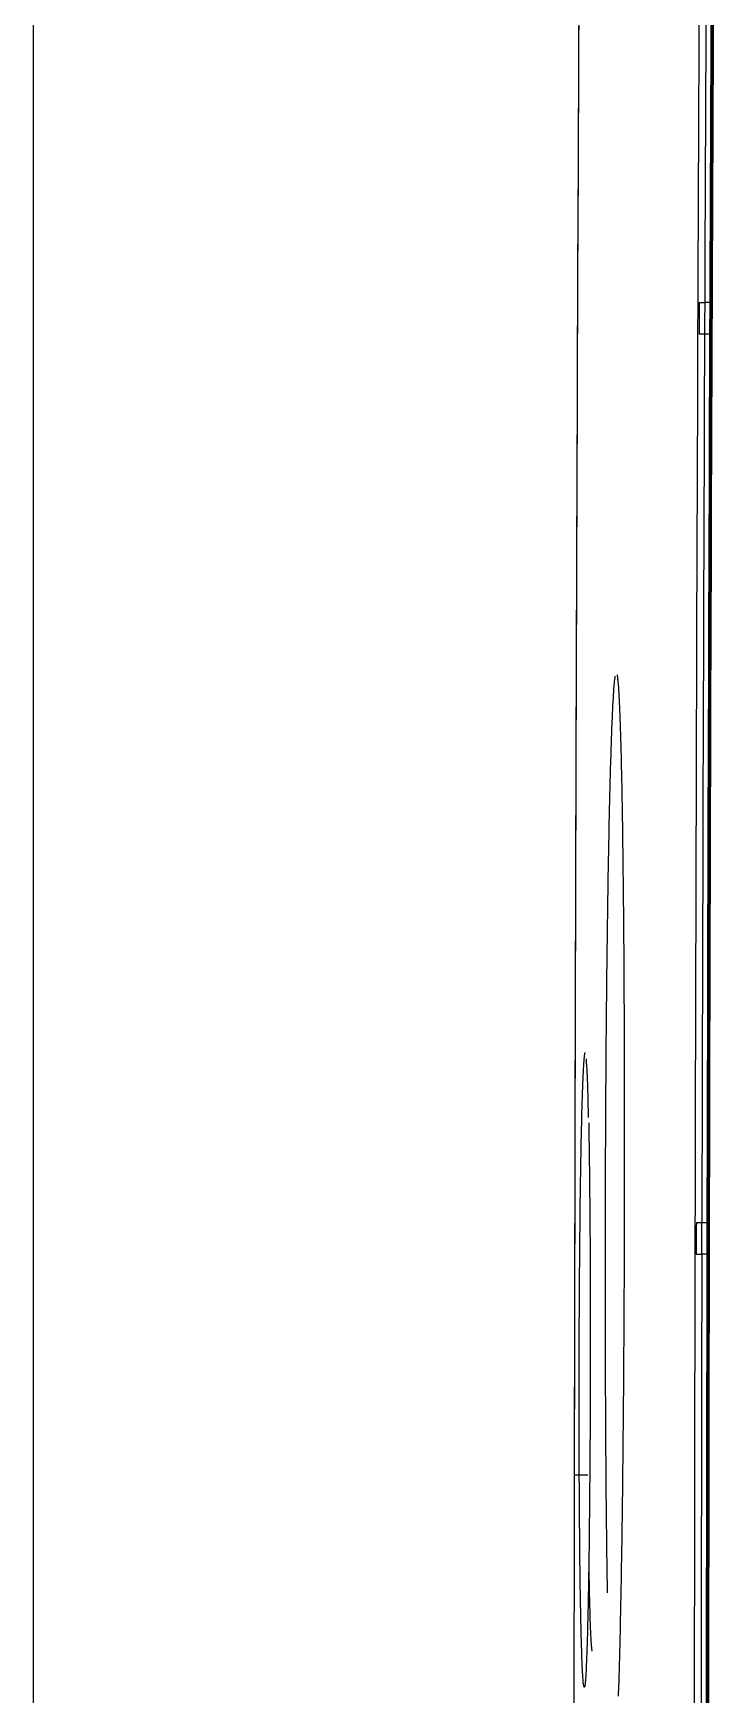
# Model space of a CAD drawing. Extents: x 58467 to 79089, y -33726 to -17391.
# Drawn here: x 70630.19 to 70632.47, y -20388.25 to -20382.7 of the extents above; entities that cross this region are included whole.
import ezdxf

# ---------------------------------------------------------------- set-up
doc = ezdxf.new("R2010")
doc.units = 0
doc.header["$LTSCALE"] = 100
doc.layers.add('PROSISTEM Güney TÜRKOĞLU', color=7, linetype='Continuous')

# ---------------------------------------------------------------- blocks, each defined once
blk = doc.blocks.new('A$C689D2506')
at = {"layer": 'PROSISTEM Güney TÜRKOĞLU', "color": 30, "linetype": 'Continuous'}
for p, q in [((13.49, 6.7238), (13.49, 6.7041)), ((13.49, 6.6833), (13.49, 6.7041)), ((13.61, 6.7233), (13.61, 6.7036)), ((13.61, 6.7036), (13.61, 6.6828)), ((16.99, 6.713), (16.99, 6.6921)), ((17.11, 6.7128), (17.11, 6.6918)), ((16.99, 6.6921), (16.99, 6.6723)), ((17.11, 6.6721), (17.11, 6.6918)), ((17.9507, 6.2596), (17.9507, 6.2076)), ((17.9627, 6.2077), (17.9785, 6.2075))]:
    blk.add_line(p, q, dxfattribs=at)
for points in [[(14.9053, 6.3704), (14.9077, 6.3709), (14.9105, 6.3714), (14.9136, 6.3719), (14.9171, 6.3723), (14.9211, 6.3728), (14.9254, 6.3733), (14.9301, 6.3738), (14.9351, 6.3742), (14.9406, 6.3747), (14.9464, 6.3752), (14.9526, 6.3756), (14.9592, 6.3761), (14.9662, 6.3765), (14.9735, 6.377), (14.9812, 6.3774), (14.9892, 6.3779), (14.9977, 6.3783), (15.0065, 6.3788), (15.0156, 6.3792), (15.0252, 6.3796), (15.0351, 6.3801), (15.0454, 6.3805), (15.0561, 6.3809), (15.0671, 6.3813), (15.0785, 6.3817), (15.0903, 6.3822), (15.1025, 6.3826), (15.115, 6.383), (15.1279, 6.3834), (15.1412, 6.3838), (15.1548, 6.3842), (15.1688, 6.3846), (15.1831, 6.3849), (15.1977, 6.3853), (15.2127, 6.3857), (15.2281, 6.3861), (15.2437, 6.3864), (15.2597, 6.3868), (15.276, 6.3872), (15.2926, 6.3875), (15.3095, 6.3879), (15.3267, 6.3882), (15.3442, 6.3886), (15.362, 6.3889), (15.3801, 6.3892), (15.3985, 6.3895), (15.4172, 6.3899), (15.4361, 6.3902), (15.4553, 6.3905), (15.4748, 6.3908), (15.4946, 6.3911), (15.5146, 6.3914), (15.5349, 6.3916), (15.5555, 6.3919), (15.5764, 6.3922), (15.5975, 6.3925), (15.6189, 6.3927), (15.6406, 6.393), (15.6625, 6.3932), (15.6847, 6.3935), (15.7071, 6.3937), (15.7297, 6.3939), (15.7526, 6.3942), (15.7757, 6.3944), (15.7991, 6.3946), (15.8226, 6.3948), (15.8464, 6.395), (15.8704, 6.3952), (15.8945, 6.3954), (15.9189, 6.3956), (15.9434, 6.3958), (15.9682, 6.3959), (15.9931, 6.3961), (16.0181, 6.3963), (16.0434, 6.3964), (16.0688, 6.3966), (16.0943, 6.3967), (16.1201, 6.3969), (16.1459, 6.397), (16.1719, 6.3971), (16.198, 6.3972), (16.2243, 6.3973), (16.2508, 6.3974), (16.2774, 6.3975), (16.3042, 6.3976), (16.3311, 6.3977), (16.3581, 6.3978), (16.3852, 6.3979), (16.4125, 6.3979), (16.4399, 6.398), (16.4673, 6.3981), (16.4949, 6.3981), (16.5226, 6.3981), (16.5503, 6.3982), (16.5781, 6.3982), (16.606, 6.3982), (16.634, 6.3982), (16.662, 6.3982), (16.6901, 6.3983), (16.7182, 6.3982), (16.7463, 6.3982), (16.7745, 6.3982), (16.8027, 6.3982), (16.8309, 6.3982), (16.8591, 6.3981), (16.8873, 6.3981), (16.9155, 6.398), (16.9437, 6.398), (16.9719, 6.3979), (17.0002, 6.3979), (17.0285, 6.3978), (17.0568, 6.3977), (17.0852, 6.3976), (17.1135, 6.3975), (17.1418, 6.3974), (17.1701, 6.3973), (17.1983, 6.3972), (17.2265, 6.3971), (17.2547, 6.397), (17.2827, 6.3968), (17.3107, 6.3967), (17.3385, 6.3965), (17.3662, 6.3964), (17.3939, 6.3962), (17.4214, 6.3961), (17.4488, 6.3959), (17.476, 6.3957), (17.5032, 6.3956), (17.5303, 6.3954), (17.5572, 6.3952), (17.5841, 6.395), (17.6108, 6.3948), (17.6374, 6.3946), (17.6639, 6.3944), (17.6903, 6.3941), (17.7166, 6.3939), (17.7428, 6.3937), (17.7689, 6.3935), (17.7948, 6.3932), (17.8206, 6.393), (17.8462, 6.3927), (17.8717, 6.3924), (17.897, 6.3922), (17.9221, 6.3919), (17.947, 6.3916), (17.9717, 6.3913), (17.9962, 6.3911), (18.0205, 6.3908), (18.0445, 6.3905), (18.0683, 6.3902), (18.0918, 6.3899), (18.1151, 6.3895), (18.1382, 6.3892), (18.161, 6.3889), (18.1836, 6.3886), (18.206, 6.3883), (18.2281, 6.3879), (18.2501, 6.3876), (18.2718, 6.3872), (18.2932, 6.3869), (18.3145, 6.3865), (18.3355, 6.3862), (18.3562, 6.3858), (18.3768, 6.3854), (18.3971, 6.3851), (18.4171, 6.3847), (18.4369, 6.3843), (18.4563, 6.3839), (18.4754, 6.3835), (18.4942, 6.3831), (18.5127, 6.3827), (18.5308, 6.3823), (18.5486, 6.3819), (18.5662, 6.3815), (18.5834, 6.3811), (18.6002, 6.3807), (18.6168, 6.3803), (18.633, 6.3798), (18.649, 6.3794), (18.6646, 6.379), (18.6799, 6.3786), (18.6948, 6.3781), (18.7095, 6.3777), (18.7239, 6.3772), (18.7379, 6.3768), (18.7516, 6.3764), (18.765, 6.3759), (18.778, 6.3754), (18.7907, 6.375)], [(18.3975, 6.3344), (18.3778, 6.3341), (18.3578, 6.3338), (18.3375, 6.3335), (18.317, 6.3332), (18.2963, 6.3329), (18.2753, 6.3326), (18.2541, 6.3323), (18.2326, 6.332), (18.211, 6.3318), (18.1891, 6.3315), (18.167, 6.3312), (18.1448, 6.331), (18.1223, 6.3307), (18.0997, 6.3305), (18.0769, 6.3303), (18.0539, 6.3301), (18.0307, 6.3298), (18.0074, 6.3296), (17.9839, 6.3294), (17.9602, 6.3292), (17.9364, 6.329), (17.9124, 6.3288), (17.8882, 6.3286), (17.8638, 6.3285), (17.8393, 6.3283), (17.8146, 6.3281), (17.7897, 6.328), (17.7646, 6.3278), (17.7394, 6.3277), (17.714, 6.3275), (17.6884, 6.3274), (17.6627, 6.3273), (17.6368, 6.3272), (17.6108, 6.327), (17.5847, 6.3269), (17.5584, 6.3268), (17.532, 6.3268), (17.5056, 6.3267), (17.479, 6.3266), (17.4524, 6.3265), (17.4257, 6.3264), (17.399, 6.3264), (17.3722, 6.3263), (17.3454, 6.3263), (17.3186, 6.3263), (17.2917, 6.3262), (17.2647, 6.3262), (17.2377, 6.3262), (17.2107, 6.3262), (17.1836, 6.3262), (17.1564, 6.3262), (17.1292, 6.3262), (17.1019, 6.3262), (17.0745, 6.3262), (17.0471, 6.3262), (17.0197, 6.3263), (16.9922, 6.3263), (16.9646, 6.3264), (16.937, 6.3264), (16.9094, 6.3265), (16.8818, 6.3266), (16.8543, 6.3267), (16.8268, 6.3267), (16.7993, 6.3268), (16.7719, 6.3269), (16.7445, 6.327), (16.7172, 6.3271), (16.69, 6.3273), (16.6628, 6.3274), (16.6357, 6.3275), (16.6086, 6.3277), (16.5816, 6.3278), (16.5547, 6.328), (16.5278, 6.3281), (16.5011, 6.3283), (16.4744, 6.3285), (16.4478, 6.3286), (16.4213, 6.3288), (16.3948, 6.329), (16.3685, 6.3292), (16.3423, 6.3294), (16.3161, 6.3296), (16.2901, 6.3298), (16.2642, 6.33), (16.2384, 6.3303), (16.2127, 6.3305), (16.1871, 6.3307), (16.1616, 6.331), (16.1363, 6.3312), (16.1112, 6.3315), (16.0862, 6.3318), (16.0614, 6.332), (16.0369, 6.3323), (16.0125, 6.3326), (15.9882, 6.3329), (15.9642, 6.3332), (15.9403, 6.3335), (15.9167, 6.3338), (15.8932, 6.3341), (15.8699, 6.3344), (15.8467, 6.3347), (15.8238, 6.335), (15.801, 6.3353), (15.7784, 6.3357), (15.756, 6.336), (15.7338, 6.3364), (15.7117, 6.3367), (15.6899, 6.3371), (15.6682, 6.3374), (15.6468, 6.3378), (15.6257, 6.3382), (15.6047, 6.3385), (15.584, 6.3389), (15.5636, 6.3393), (15.5435, 6.3397), (15.5236, 6.3401), (15.504, 6.3405), (15.4848, 6.3408), (15.4658, 6.3412), (15.447, 6.3416), (15.4286, 6.3421), (15.4104, 6.3425), (15.3925, 6.3429), (15.3749, 6.3433), (15.3575, 6.3437), (15.3405, 6.3441), (15.3237, 6.3446), (15.3071, 6.345), (15.2909, 6.3454), (15.2749, 6.3459), (15.2593, 6.3463), (15.2439, 6.3467), (15.2287, 6.3472), (15.2139, 6.3476), (15.1994, 6.3481), (15.1853, 6.3486), (15.1714, 6.349), (15.1579, 6.3495), (15.1446, 6.3499), (15.1318, 6.3504), (15.1192, 6.3509), (15.107, 6.3513), (15.0951, 6.3518), (15.0836, 6.3523), (15.0724, 6.3527), (15.0616, 6.3532), (15.0511, 6.3537), (15.0409, 6.3542), (15.0311, 6.3546), (15.0217, 6.3551), (15.0126, 6.3556), (15.0038, 6.3561), (14.9954, 6.3566), (14.9873, 6.357), (14.9795, 6.3575), (14.9721, 6.358), (14.9651, 6.3585), (14.9584, 6.359), (14.9521, 6.3595), (14.9461, 6.36), (14.9405, 6.3604), (14.9352, 6.3609), (14.9303, 6.3614), (14.9257, 6.3619), (14.9215, 6.3624), (14.9176, 6.3629), (14.9142, 6.3634), (14.9111, 6.3639)], [(16.61, 6.2627), (16.6258, 6.263), (16.6419, 6.2633), (16.6584, 6.2635), (16.6753, 6.2638), (16.6926, 6.2641), (16.7101, 6.2644), (16.728, 6.2646), (16.7463, 6.2649), (16.7649, 6.2651), (16.7837, 6.2653), (16.8029, 6.2656), (16.8224, 6.2658), (16.8422, 6.266), (16.8623, 6.2662), (16.8827, 6.2664), (16.9033, 6.2666), (16.9242, 6.2668), (16.9454, 6.2669), (16.9668, 6.2671), (16.9885, 6.2673), (17.0104, 6.2674), (17.0325, 6.2676), (17.0548, 6.2677), (17.0774, 6.2678), (17.1001, 6.2679), (17.123, 6.268), (17.1461, 6.2681), (17.1693, 6.2682), (17.1927, 6.2683), (17.2163, 6.2684), (17.24, 6.2685), (17.2639, 6.2685), (17.2879, 6.2686), (17.312, 6.2686), (17.3363, 6.2687), (17.3607, 6.2687), (17.3851, 6.2687), (17.4097, 6.2687), (17.4343, 6.2687), (17.459, 6.2687), (17.4837, 6.2687), (17.5083, 6.2687), (17.533, 6.2686), (17.5577, 6.2686), (17.5823, 6.2685), (17.6069, 6.2685), (17.6315, 6.2684), (17.656, 6.2683), (17.6805, 6.2682), (17.7049, 6.2682), (17.7292, 6.2681), (17.7535, 6.2679), (17.7777, 6.2678), (17.8019, 6.2677), (17.8259, 6.2676), (17.8499, 6.2674), (17.8737, 6.2673), (17.8974, 6.2671), (17.921, 6.267), (17.9444, 6.2668), (17.9677, 6.2666), (17.9907, 6.2664), (18.0136, 6.2662), (18.0362, 6.266), (18.0587, 6.2658), (18.0809, 6.2656), (18.1029, 6.2654), (18.1247, 6.2651), (18.1462, 6.2649), (18.1675, 6.2646), (18.1885, 6.2644), (18.2092, 6.2641), (18.2297, 6.2639), (18.2498, 6.2636), (18.2697, 6.2633), (18.2893, 6.263), (18.3086, 6.2627), (18.3276, 6.2624), (18.3462, 6.2621), (18.3645, 6.2618), (18.3825, 6.2615), (18.4002, 6.2612), (18.4174, 6.2608), (18.4344, 6.2605), (18.451, 6.2602), (18.4672, 6.2598), (18.483, 6.2595), (18.4985, 6.2591), (18.5135, 6.2588), (18.5281, 6.2584), (18.5424, 6.258), (18.5562, 6.2577), (18.5696, 6.2573), (18.5826, 6.2569), (18.5951, 6.2565), (18.6071, 6.2561), (18.6188, 6.2557), (18.6299, 6.2553), (18.6407, 6.255), (18.651, 6.2545), (18.6608, 6.2541), (18.6702, 6.2537), (18.6791, 6.2533), (18.6876, 6.2529), (18.6956, 6.2525), (18.7031, 6.2521), (18.7102, 6.2517), (18.7168, 6.2512), (18.7229, 6.2508), (18.7285, 6.2504), (18.7336, 6.25), (18.7382, 6.2495), (18.7424, 6.2491), (18.746, 6.2487), (18.7491, 6.2482), (18.7517, 6.2478), (18.7538, 6.2474), (18.7554, 6.247), (18.7565, 6.2465), (18.7572, 6.2461)], [(18.2855, 6.2628), (18.2864, 6.2628), (18.2873, 6.2628), (18.2882, 6.2629), (18.2891, 6.2629), (18.2899, 6.2629), (18.2908, 6.2629), (18.2917, 6.2629), (18.2926, 6.2629), (18.2935, 6.2629), (18.2944, 6.2629), (18.2953, 6.263), (18.2962, 6.263), (18.297, 6.263), (18.2979, 6.263), (18.2988, 6.263), (18.2997, 6.263), (18.3006, 6.263), (18.3014, 6.2631), (18.3023, 6.2631), (18.3032, 6.2631), (18.3041, 6.2631), (18.3049, 6.2631), (18.3058, 6.2631), (18.3067, 6.2631)], [(18.3067, 6.2631), (18.3245, 6.2634), (18.3419, 6.2637), (18.3589, 6.2641), (18.3754, 6.2644), (18.3914, 6.2647), (18.4069, 6.265), (18.4219, 6.2654), (18.4364, 6.2657), (18.4505, 6.2661), (18.464, 6.2665), (18.477, 6.2668), (18.4894, 6.2672), (18.5014, 6.2676), (18.5128, 6.268), (18.5236, 6.2684), (18.5339, 6.2688), (18.5436, 6.2692), (18.5528, 6.2696), (18.5614, 6.27), (18.5694, 6.2704), (18.5769, 6.2708), (18.5837, 6.2712), (18.59, 6.2717), (18.5957, 6.2721), (18.6007, 6.2725), (18.6052, 6.273), (18.6091, 6.2734), (18.6124, 6.2738), (18.615, 6.2743), (18.6171, 6.2747), (18.6185, 6.2752), (18.6193, 6.2756)], [(18.757, 6.2453), (18.7561, 6.2449), (18.7548, 6.2445), (18.753, 6.244), (18.7508, 6.2436), (18.748, 6.2432), (18.7447, 6.2428), (18.741, 6.2423), (18.7367, 6.2419), (18.732, 6.2415), (18.7268, 6.2411), (18.7211, 6.2407), (18.7149, 6.2403), (18.7082, 6.2399), (18.7011, 6.2395), (18.6934, 6.2391), (18.6853, 6.2387), (18.6766, 6.2383), (18.6675, 6.2379), (18.658, 6.2375), (18.6479, 6.2371), (18.6374, 6.2368), (18.6265, 6.2364), (18.6151, 6.236), (18.6032, 6.2357), (18.591, 6.2353), (18.5783, 6.2349), (18.5652, 6.2346), (18.5517, 6.2343), (18.5378, 6.2339), (18.5236, 6.2336), (18.5089, 6.2333), (18.4938, 6.2329), (18.4784, 6.2326), (18.4626, 6.2323), (18.4464, 6.232), (18.4298, 6.2317), (18.4128, 6.2315), (18.3955, 6.2312), (18.3778, 6.2309), (18.3598, 6.2306), (18.3414, 6.2304), (18.3228, 6.2301), (18.3038, 6.2299), (18.2845, 6.2296), (18.2649, 6.2294), (18.245, 6.2292), (18.2249, 6.229), (18.2045, 6.2288), (18.1838, 6.2286), (18.1629, 6.2284), (18.1418, 6.2282), (18.1204, 6.228), (18.0988, 6.2279), (18.0769, 6.2277), (18.0548, 6.2276), (18.0325, 6.2274), (18.0099, 6.2273), (17.9872, 6.2272), (17.9643, 6.227), (17.9411, 6.2269), (17.9179, 6.2268), (17.8944, 6.2267), (17.8709, 6.2267), (17.8472, 6.2266), (17.8234, 6.2265), (17.7995, 6.2265), (17.7755, 6.2264), (17.7514, 6.2264), (17.7272, 6.2264), (17.703, 6.2264), (17.6788, 6.2263), (17.6545, 6.2263), (17.6302, 6.2264), (17.6058, 6.2264), (17.5813, 6.2264), (17.5569, 6.2264), (17.5324, 6.2265), (17.5079, 6.2265), (17.4835, 6.2266), (17.459, 6.2267), (17.4346, 6.2268), (17.4103, 6.2268), (17.386, 6.2269), (17.3617, 6.227), (17.3375, 6.2272), (17.3135, 6.2273), (17.2895, 6.2274), (17.2656, 6.2276), (17.2418, 6.2277), (17.2182, 6.2279), (17.1947, 6.228), (17.1714, 6.2282), (17.1482, 6.2284), (17.1253, 6.2286), (17.1025, 6.2288), (17.0798, 6.229), (17.0574, 6.2292), (17.0352, 6.2294), (17.0132, 6.2297), (16.9914, 6.2299), (16.9698, 6.2302), (16.9485, 6.2304), (16.9274, 6.2307), (16.9065, 6.2309), (16.8859, 6.2312), (16.8655, 6.2315), (16.8454, 6.2318), (16.8256, 6.2321), (16.806, 6.2324), (16.7868, 6.2327), (16.7678, 6.233), (16.7492, 6.2333), (16.731, 6.2337), (16.7131, 6.234), (16.6956, 6.2343), (16.6785, 6.2347), (16.6617, 6.235), (16.6453, 6.2354), (16.6293, 6.2358), (16.6136, 6.2361), (16.5984, 6.2365), (16.5835, 6.2369), (16.5691, 6.2372), (16.555, 6.2376), (16.5413, 6.238), (16.5281, 6.2384), (16.5152, 6.2388), (16.5028, 6.2392), (16.4908, 6.2396), (16.4792, 6.24), (16.4681, 6.2404), (16.4574, 6.2408), (16.4472, 6.2412), (16.4375, 6.2416), (16.4282, 6.2421), (16.4194, 6.2425), (16.411, 6.2429), (16.4031, 6.2433), (16.3957, 6.2438), (16.3887, 6.2442), (16.3822, 6.2446), (16.3763, 6.245), (16.3707, 6.2455), (16.3657, 6.2459), (16.3612, 6.2463), (16.3571, 6.2468), (16.3535, 6.2472), (16.3505, 6.2476), (16.3479, 6.2481), (16.3458, 6.2485), (16.3442, 6.2489), (16.3432, 6.2493)]]:
    blk.add_lwpolyline(points, dxfattribs=at)
for centre, radius, start, end in [((20.75, 1806.2054), 1799.516, 269.6976042, 269.7688443), ((20.75, 1806.2054), 1799.4923, 269.6976042, 270), ((20.75, 1806.2054), 1799.4967, 269.6976042, 270), ((20.75, 1806.2054), 1799.4879, 269.6976042, 270), ((20.75, 1806.2054), 1799.5159, 269.7688443, 269.772665), ((20.75, 1806.2054), 1799.516, 269.772665, 269.8802832), ((20.75, 1806.2054), 1799.5422, 269.6976042, 270), ((20.75, 1806.2054), 1799.5367, 269.7688469, 269.7726676), ((20.75, 1806.2054), 1799.5172, 269.8802833, 269.884104), ((20.75, 1806.2054), 1799.537, 269.8802846, 269.8841053), ((20.75, 1806.2054), 1799.516, 269.884104, 270), ((16.5224, 4.2223), 2.0376, 91.34506, 94.3917), ((16.7171, -1.3187), 7.5819, 90.96313, 91.8332), ((20.75, 1806.2054), 1800, 269.6976042, 269.9083957), ((20.75, 1806.2061), 1800.0006, 269.6976211, 269.9112792), ((20.75, 1806.2054), 1800, 269.9117824, 269.9786936)]:
    blk.add_arc(centre, radius, start, end, dxfattribs=at)
blk = doc.blocks.new('A$C6307429C')
at = {"layer": 'PROSISTEM Güney TÜRKOĞLU', "color": 7, "linetype": 'Continuous'}
blk.add_line((41.2689, 1.9215), (41.5431, 36.0517), dxfattribs=at)
blk = doc.blocks.new('A$C358F4982')
at = {"layer": 'PROSISTEM Güney TÜRKOĞLU'}
blk.add_blockref('A$C6307429C', (2.2481, 6.0652), dxfattribs=at)
blk = doc.blocks.new('A$C24637210')
at = {"layer": 'PROSISTEM Güney TÜRKOĞLU', "xscale": 1.6, "yscale": 1.6, "zscale": 1.6, "rotation": 0.4602147063127481}
blk.add_blockref('A$C358F4982', (0.0051, -0.6426), dxfattribs=at)
at = {"layer": 'PROSISTEM Güney TÜRKOĞLU', "rotation": 90}
blk.add_blockref('A$C689D2506', (73.6765, 14.95), dxfattribs=at)
blk = doc.blocks.new('FRN35_A_R')
at = {"layer": 'PROSISTEM Güney TÜRKOĞLU', "xscale": 0.8777, "yscale": 0.8777, "zscale": 0.8777, "rotation": 270}
blk.add_blockref('A$C24637210', (90777.3931, -1900.616), dxfattribs=at)

msp = doc.modelspace()

# ---------------------------------------------------------------- block references
at = {"rotation": 270}
msp.add_blockref('FRN35_A_R', (72591.8344, 70418.7547), dxfattribs=at)

doc.saveas('drawing.dxf')
